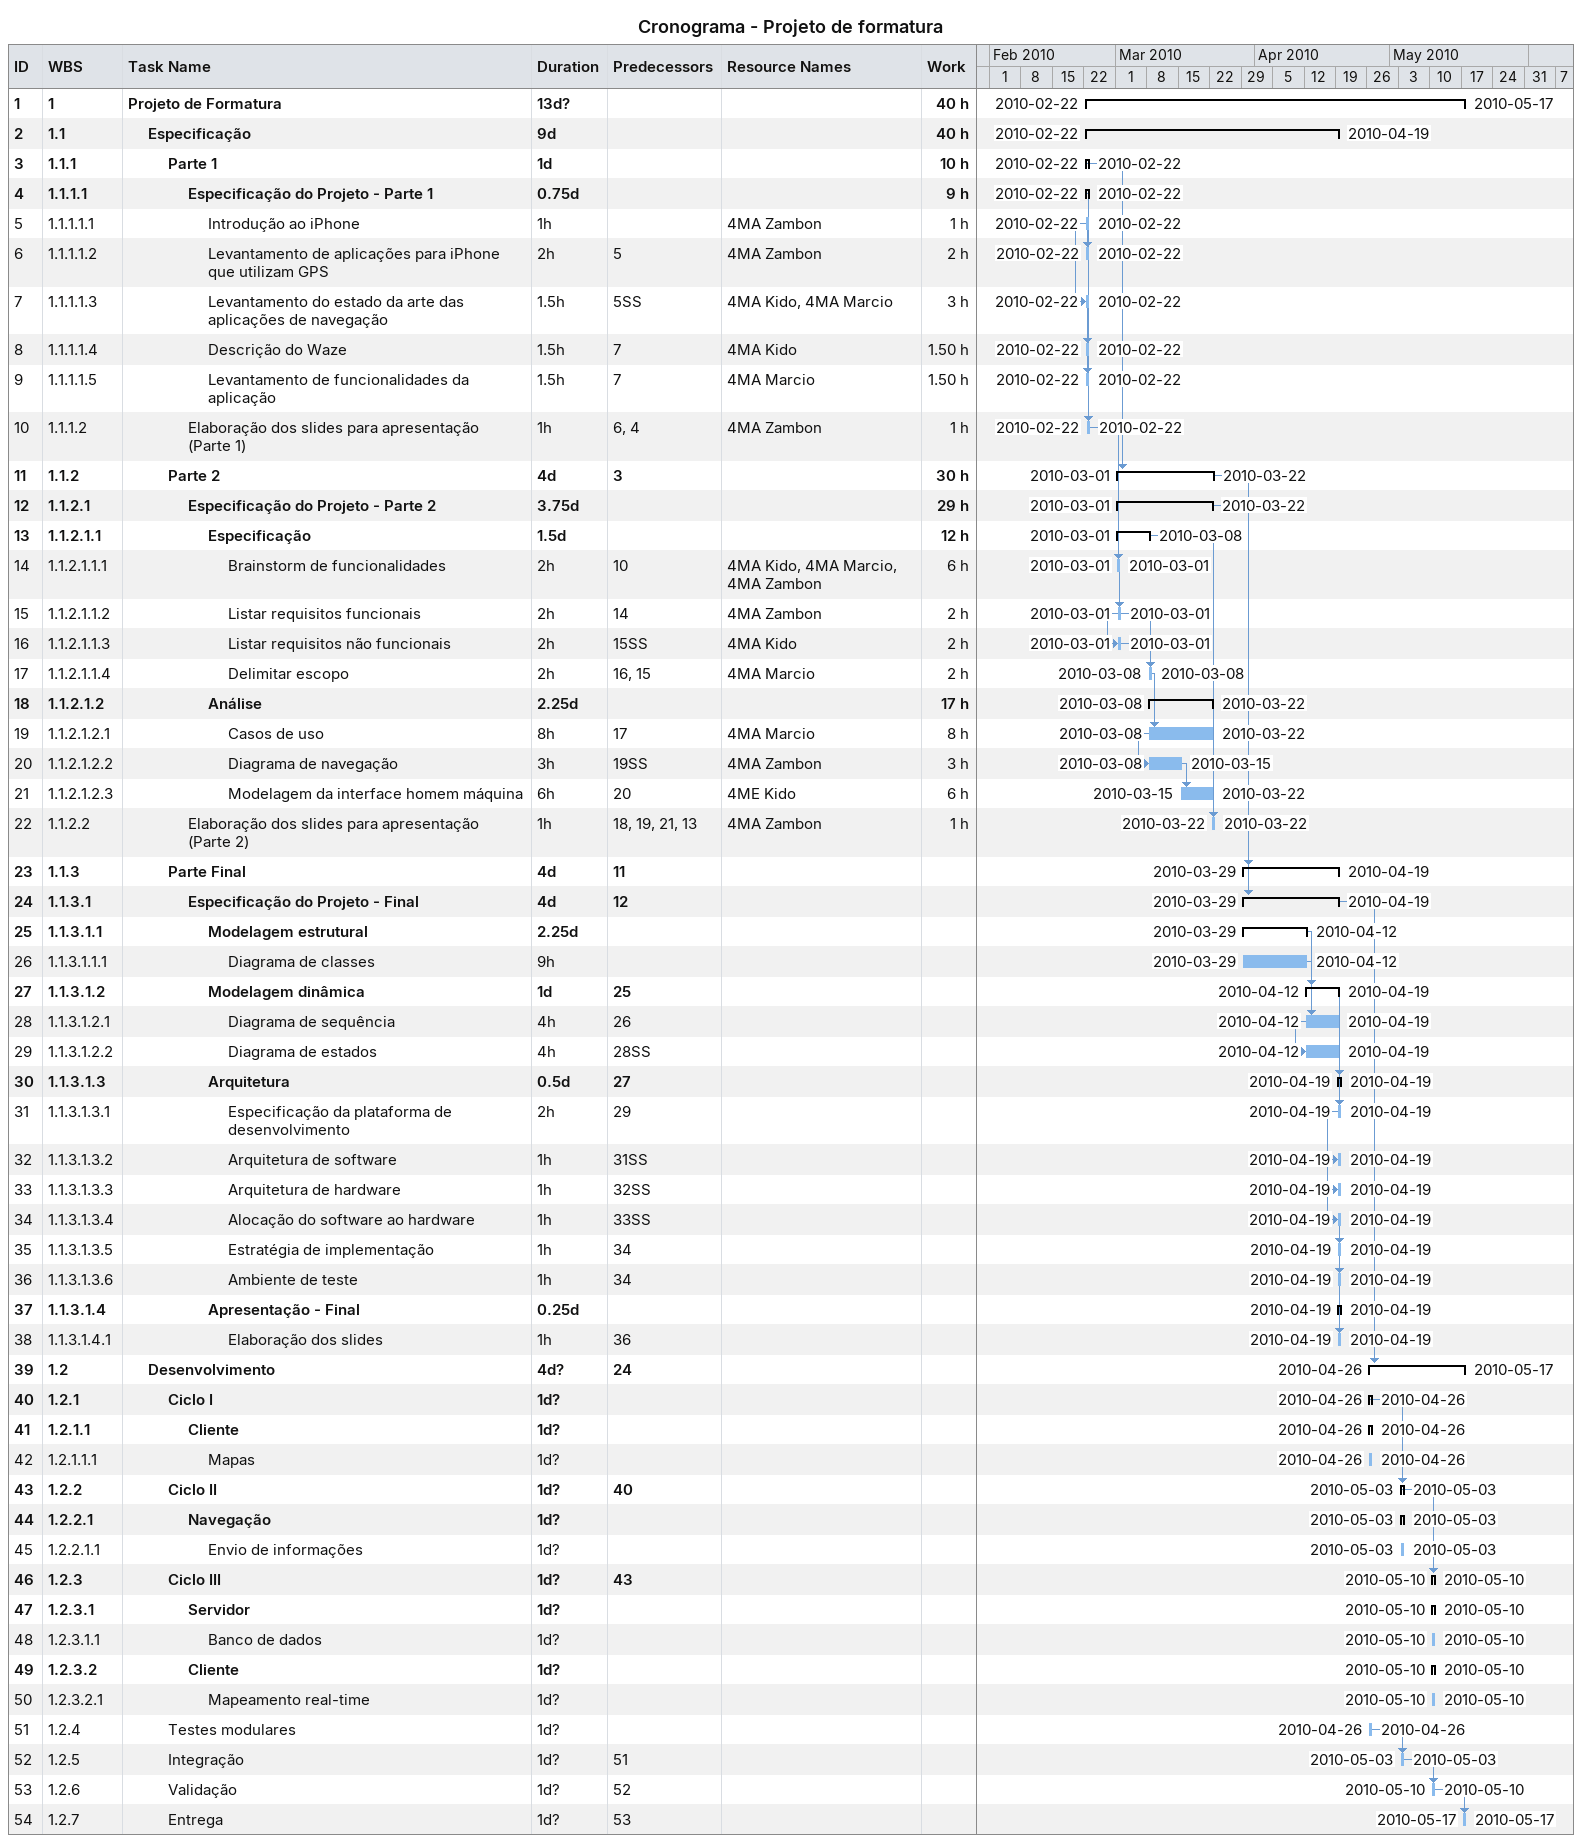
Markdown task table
Cronograma - Projeto de formatura

| ID | WBS | Task | Duration | Start | Finish | Predecessors | Resources | Work (h) |
|---|---|---|---|---|---|---|---|---|
| 1 | 1 | **Projeto de Formatura** | 13d? | 2010-02-22 | 2010-05-17 |  |  | 40 |
| 2 | 1.1 | **Especificação** | 9d | 2010-02-22 | 2010-04-19 |  |  | 40 |
| 3 | 1.1.1 | **Parte 1** | 1d | 2010-02-22 | 2010-02-22 |  |  | 10 |
| 4 | 1.1.1.1 | **Especificação do Projeto - Parte 1** | 0.75d | 2010-02-22 | 2010-02-22 |  |  | 9 |
| 5 | 1.1.1.1.1 | Introdução ao iPhone | 1h | 2010-02-22 | 2010-02-22 |  | 4MA Zambon | 1 |
| 6 | 1.1.1.1.2 | Levantamento de aplicações para iPhone que utilizam GPS | 2h | 2010-02-22 | 2010-02-22 | 5 | 4MA Zambon | 2 |
| 7 | 1.1.1.1.3 | Levantamento do estado da arte das aplicações de navegação | 1.5h | 2010-02-22 | 2010-02-22 | 5SS | 4MA Kido, 4MA Marcio | 3 |
| 8 | 1.1.1.1.4 | Descrição do Waze | 1.5h | 2010-02-22 | 2010-02-22 | 7 | 4MA Kido | 1.50 |
| 9 | 1.1.1.1.5 | Levantamento de funcionalidades da aplicação | 1.5h | 2010-02-22 | 2010-02-22 | 7 | 4MA Marcio | 1.50 |
| 10 | 1.1.1.2 | Elaboração dos slides para apresentação (Parte 1) | 1h | 2010-02-22 | 2010-02-22 | 6, 4 | 4MA Zambon | 1 |
| 11 | 1.1.2 | **Parte 2** | 4d | 2010-03-01 | 2010-03-22 | 3 |  | 30 |
| 12 | 1.1.2.1 | **Especificação do Projeto - Parte 2** | 3.75d | 2010-03-01 | 2010-03-22 |  |  | 29 |
| 13 | 1.1.2.1.1 | **Especificação** | 1.5d | 2010-03-01 | 2010-03-08 |  |  | 12 |
| 14 | 1.1.2.1.1.1 | Brainstorm de funcionalidades | 2h | 2010-03-01 | 2010-03-01 | 10 | 4MA Kido, 4MA Marcio, 4MA Zambon | 6 |
| 15 | 1.1.2.1.1.2 | Listar requisitos funcionais | 2h | 2010-03-01 | 2010-03-01 | 14 | 4MA Zambon | 2 |
| 16 | 1.1.2.1.1.3 | Listar requisitos não funcionais | 2h | 2010-03-01 | 2010-03-01 | 15SS | 4MA Kido | 2 |
| 17 | 1.1.2.1.1.4 | Delimitar escopo | 2h | 2010-03-08 | 2010-03-08 | 16, 15 | 4MA Marcio | 2 |
| 18 | 1.1.2.1.2 | **Análise** | 2.25d | 2010-03-08 | 2010-03-22 |  |  | 17 |
| 19 | 1.1.2.1.2.1 | Casos de uso | 8h | 2010-03-08 | 2010-03-22 | 17 | 4MA Marcio | 8 |
| 20 | 1.1.2.1.2.2 | Diagrama de navegação | 3h | 2010-03-08 | 2010-03-15 | 19SS | 4MA Zambon | 3 |
| 21 | 1.1.2.1.2.3 | Modelagem da interface homem máquina | 6h | 2010-03-15 | 2010-03-22 | 20 | 4ME Kido | 6 |
| 22 | 1.1.2.2 | Elaboração dos slides para apresentação (Parte 2) | 1h | 2010-03-22 | 2010-03-22 | 18, 19, 21, 13 | 4MA Zambon | 1 |
| 23 | 1.1.3 | **Parte Final** | 4d | 2010-03-29 | 2010-04-19 | 11 |  |  |
| 24 | 1.1.3.1 | **Especificação do Projeto - Final** | 4d | 2010-03-29 | 2010-04-19 | 12 |  |  |
| 25 | 1.1.3.1.1 | **Modelagem estrutural** | 2.25d | 2010-03-29 | 2010-04-12 |  |  |  |
| 26 | 1.1.3.1.1.1 | Diagrama de classes | 9h | 2010-03-29 | 2010-04-12 |  |  |  |
| 27 | 1.1.3.1.2 | **Modelagem dinâmica** | 1d | 2010-04-12 | 2010-04-19 | 25 |  |  |
| 28 | 1.1.3.1.2.1 | Diagrama de sequência | 4h | 2010-04-12 | 2010-04-19 | 26 |  |  |
| 29 | 1.1.3.1.2.2 | Diagrama de estados | 4h | 2010-04-12 | 2010-04-19 | 28SS |  |  |
| 30 | 1.1.3.1.3 | **Arquitetura** | 0.5d | 2010-04-19 | 2010-04-19 | 27 |  |  |
| 31 | 1.1.3.1.3.1 | Especificação da plataforma de desenvolvimento | 2h | 2010-04-19 | 2010-04-19 | 29 |  |  |
| 32 | 1.1.3.1.3.2 | Arquitetura de software | 1h | 2010-04-19 | 2010-04-19 | 31SS |  |  |
| 33 | 1.1.3.1.3.3 | Arquitetura de hardware | 1h | 2010-04-19 | 2010-04-19 | 32SS |  |  |
| 34 | 1.1.3.1.3.4 | Alocação do software ao hardware | 1h | 2010-04-19 | 2010-04-19 | 33SS |  |  |
| 35 | 1.1.3.1.3.5 | Estratégia de implementação | 1h | 2010-04-19 | 2010-04-19 | 34 |  |  |
| 36 | 1.1.3.1.3.6 | Ambiente de teste | 1h | 2010-04-19 | 2010-04-19 | 34 |  |  |
| 37 | 1.1.3.1.4 | **Apresentação - Final** | 0.25d | 2010-04-19 | 2010-04-19 |  |  |  |
| 38 | 1.1.3.1.4.1 | Elaboração dos slides | 1h | 2010-04-19 | 2010-04-19 | 36 |  |  |
| 39 | 1.2 | **Desenvolvimento** | 4d? | 2010-04-26 | 2010-05-17 | 24 |  |  |
| 40 | 1.2.1 | **Ciclo I** | 1d? | 2010-04-26 | 2010-04-26 |  |  |  |
| 41 | 1.2.1.1 | **Cliente** | 1d? | 2010-04-26 | 2010-04-26 |  |  |  |
| 42 | 1.2.1.1.1 | Mapas | 1d? | 2010-04-26 | 2010-04-26 |  |  |  |
| 43 | 1.2.2 | **Ciclo II** | 1d? | 2010-05-03 | 2010-05-03 | 40 |  |  |
| 44 | 1.2.2.1 | **Navegação** | 1d? | 2010-05-03 | 2010-05-03 |  |  |  |
| 45 | 1.2.2.1.1 | Envio de informações | 1d? | 2010-05-03 | 2010-05-03 |  |  |  |
| 46 | 1.2.3 | **Ciclo III** | 1d? | 2010-05-10 | 2010-05-10 | 43 |  |  |
| 47 | 1.2.3.1 | **Servidor** | 1d? | 2010-05-10 | 2010-05-10 |  |  |  |
| 48 | 1.2.3.1.1 | Banco de dados | 1d? | 2010-05-10 | 2010-05-10 |  |  |  |
| 49 | 1.2.3.2 | **Cliente** | 1d? | 2010-05-10 | 2010-05-10 |  |  |  |
| 50 | 1.2.3.2.1 | Mapeamento real-time | 1d? | 2010-05-10 | 2010-05-10 |  |  |  |
| 51 | 1.2.4 | Testes modulares | 1d? | 2010-04-26 | 2010-04-26 |  |  |  |
| 52 | 1.2.5 | Integração | 1d? | 2010-05-03 | 2010-05-03 | 51 |  |  |
| 53 | 1.2.6 | Validação | 1d? | 2010-05-10 | 2010-05-10 | 52 |  |  |
| 54 | 1.2.7 | Entrega | 1d? | 2010-05-17 | 2010-05-17 | 53 |  |  |
